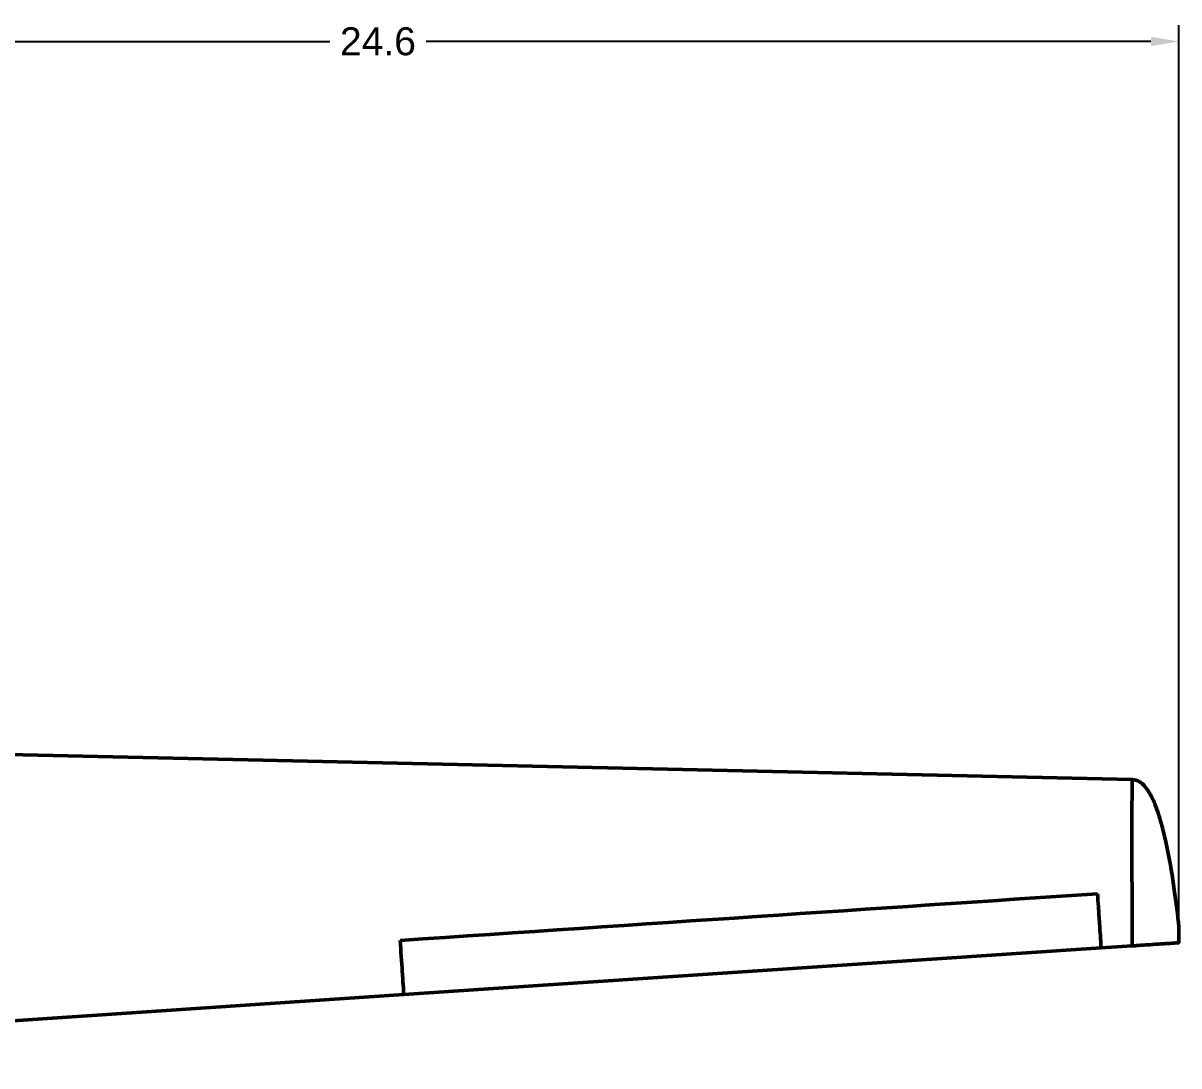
# Model space of a CAD drawing. Header units: inches. Extents: x -35.3 to 25, y 1.9 to 19.6.
# Drawn here: x -12.38 to -2.46, y 10.67 to 19.62 of the extents above; entities that cross this region are included whole.
import ezdxf

# ---------------------------------------------------------------- set-up
doc = ezdxf.new("R2010")
doc.units = ezdxf.units.IN
doc.header["$LTSCALE"] = 0.75
doc.header["$MEASUREMENT"] = 0
for name, color, linetype, lineweight in [('Dimensions', 7, 'Continuous', 25), ('Visible', 7, 'Continuous', 50), ('Visible Narrow', 7, 'Continuous', 25)]:
    doc.layers.add(name, color=color, linetype=linetype, lineweight=lineweight)
doc.styles.get("Standard").update_dxf_attribs({"font": 'arial.ttf'})
doc.dimstyles.get("Standard").update_dxf_attribs({"dimtxt": 0.24, "dimasz": 0.24, "dimexe": 0.14, "dimexo": 0.14, "dimgap": 0.1, "dimtad": 0, "dimtih": 1, "dimtoh": 1, "dimlfac": 0.083333, "dimzin": 12, "dimdsep": 46, "dimtxsty": 'Standard', "dimcen": 0, "dimclrd": 256, "dimclre": 256, "dimclrt": 256, "dimazin": 3, "dimtp": 0.01, "dimtm": 0.01, "dimtfac": 1, "dimtofl": 0, "dimtmove": 0, "dimatfit": 3, "dimfxl": 1, "dimtolj": 1, "dimtzin": 12, "dimarcsym": 1})

# ---------------------------------------------------------------- blocks, each defined once
blk = doc.blocks.new('*D6')
at = {"layer": 'Defpoints', "color": 0, "transparency": 16777216}
for p in [(-2.463236, 19.458786), (-35.269251, 11.725094), (-2.463236, 11.725094)]:
    blk.add_point(p, dxfattribs=at)
at = {"layer": 'Dimensions', "lineweight": -2, "transparency": 16777216}
for p, q in [((-35.269251, 11.865094), (-35.269251, 19.598786)), ((-2.463236, 11.865094), (-2.463236, 19.598786)), ((-35.029251, 19.458786), (-9.752496, 19.458786)), ((-2.703236, 19.458786), (-8.925156, 19.458786))]:
    blk.add_line(p, q, dxfattribs=at)
at = {"layer": 'Dimensions', "transparency": 16777216}
for points in [[(-35.029251, 19.498786), (-35.029251, 19.418786), (-35.269251, 19.458786)], [(-2.703236, 19.498786), (-2.703236, 19.418786), (-2.463236, 19.458786)]]:
    blk.add_solid(points, dxfattribs=at)
at = {"layer": 'Dimensions', "transparency": 16777216, "insert": (-9.338826, 19.458786), "char_height": 0.24, "attachment_point": 5}
blk.add_mtext('\\A1;24.6', dxfattribs=at)

msp = doc.modelspace()

# ---------------------------------------------------------------- linework, layer by layer
at = {"layer": 'Visible', "extrusion": (-1e-16, 1, 0)}
for p, q in [((-18.2423, 13.4682, 0.3107), (-2.8642, 13.125, 0.5779)), ((-2.4642, 11.725, 0.584), (-2.4642, 11.725, 0.5837)), ((-9.1169, 11.2797, 0.4702), (-3.1303, 11.6805, 0.574)), ((-9.1169, 11.2797, 0.465), (-3.1303, 11.6804, 0.5702)), ((-3.1303, 11.6804, 0.5702), (-2.8641, 11.6983, 0.5749)), ((-3.1303, 11.6805, 0.574), (-2.8642, 11.6983, 0.5786)), ((-3.1303, 11.6805, 0.574), (-3.1303, 11.6804, 0.5702)), ((-3.1303, 11.6805, 0.574), (-3.1303, 11.6804, 0.5702)), ((-18.2438, 10.6686, 0.3119), (-9.1169, 11.2797, 0.4702)), ((-18.2349, 10.6692, 0.3048), (-9.1169, 11.2797, 0.465)), ((-9.1169, 11.2797, 0.465), (-9.1169, 11.2797, 0.4702)), ((-9.1169, 11.2797, 0.465), (-9.1169, 11.2797, 0.4702))]:
    msp.add_line(p, q, dxfattribs=at)
at = {"layer": 'Visible', "extrusion": (0.999848, -6.36e-14, 0.017452)}
msp.add_open_spline([(-2.8642, 13.125, 0.5779), (-2.8642, 13.125, 0.5785), (-2.8642, 13.1249, 0.5811), (-2.8643, 13.124, 0.5859), (-2.8644, 13.1208, 0.5927), (-2.8646, 13.1144, 0.6009), (-2.8647, 13.1064, 0.6083), (-2.8648, 13.0997, 0.6135), (-2.8649, 13.0935, 0.6172), (-2.8649, 13.0863, 0.621), (-2.865, 13.077, 0.6255), (-2.8651, 13.0661, 0.6305), (-2.8652, 13.0545, 0.6354), (-2.8653, 13.0432, 0.6397), (-2.8653, 13.0327, 0.6432), (-2.8654, 13.023, 0.6461), (-2.8654, 13.0136, 0.6487), (-2.8655, 13.0041, 0.6514), (-2.8655, 12.9939, 0.6542), (-2.8656, 12.9822, 0.6571), (-2.8656, 12.969, 0.6602), (-2.8657, 12.9544, 0.6632), (-2.8657, 12.9388, 0.6662), (-2.8658, 12.9228, 0.6691), (-2.8658, 12.9071, 0.6717), (-2.8659, 12.8917, 0.674), (-2.8659, 12.8768, 0.6761), (-2.8659, 12.8622, 0.6779), (-2.866, 12.8475, 0.6795), (-2.866, 12.8326, 0.681), (-2.866, 12.8174, 0.6824), (-2.866, 12.8021, 0.6837), (-2.866, 12.787, 0.6848), (-2.8661, 12.7723, 0.6859), (-2.8661, 12.758, 0.6868), (-2.8661, 12.7438, 0.6876), (-2.8661, 12.7295, 0.6883), (-2.8661, 12.7143, 0.6888), (-2.8661, 12.6979, 0.6892), (-2.8661, 12.6799, 0.6894), (-2.8661, 12.6603, 0.6895), (-2.8661, 12.6393, 0.6895), (-2.8661, 12.6171, 0.6893), (-2.8661, 12.5943, 0.689), (-2.8661, 12.5712, 0.6885), (-2.8661, 12.5484, 0.6878), (-2.8661, 12.526, 0.687), (-2.8661, 12.5041, 0.686), (-2.866, 12.4829, 0.6849), (-2.866, 12.462, 0.6836), (-2.866, 12.4415, 0.6822), (-2.866, 12.421, 0.6807), (-2.8659, 12.4005, 0.6792), (-2.8659, 12.3798, 0.6775), (-2.8659, 12.3588, 0.6758), (-2.8659, 12.3376, 0.674), (-2.8658, 12.3162, 0.6721), (-2.8658, 12.2946, 0.67), (-2.8658, 12.2729, 0.6679), (-2.8657, 12.2512, 0.6656), (-2.8657, 12.2296, 0.6633), (-2.8656, 12.2081, 0.6608), (-2.8656, 12.1868, 0.6583), (-2.8655, 12.1658, 0.6557), (-2.8655, 12.1451, 0.6531), (-2.8654, 12.1245, 0.6504), (-2.8654, 12.104, 0.6477), (-2.8654, 12.0835, 0.6449), (-2.8653, 12.0628, 0.642), (-2.8652, 12.0418, 0.639), (-2.8652, 12.0204, 0.6358), (-2.8651, 11.9984, 0.6325), (-2.8651, 11.976, 0.629), (-2.865, 11.9533, 0.6254), (-2.8649, 11.9306, 0.6218), (-2.8649, 11.9084, 0.6181), (-2.8648, 11.887, 0.6144), (-2.8648, 11.8667, 0.611), (-2.8647, 11.8479, 0.6077), (-2.8646, 11.8306, 0.6046), (-2.8646, 11.8148, 0.6017), (-2.8645, 11.8001, 0.5989), (-2.8645, 11.7861, 0.5962), (-2.8645, 11.7724, 0.5936), (-2.8644, 11.7586, 0.5908), (-2.8644, 11.7445, 0.588), (-2.8643, 11.7298, 0.585), (-2.8643, 11.7175, 0.5825), (-2.8642, 11.708, 0.5806), (-2.8642, 11.7015, 0.5793), (-2.8642, 11.6983, 0.5786)], degree=5, knots=[-0.501706, -0.501706, -0.501706, -0.501706, -0.501706, -0.501706, -0.5, -0.4941176, -0.4882353, -0.4823529, -0.4764706, -0.4705882, -0.4647059, -0.4588235, -0.4529412, -0.4470588, -0.4411765, -0.4352941, -0.4294118, -0.4235294, -0.4176471, -0.4117647, -0.4058824, -0.4, -0.3941176, -0.3882353, -0.3823529, -0.3764706, -0.3705882, -0.3647059, -0.3588235, -0.3529412, -0.3470588, -0.3411765, -0.3352941, -0.3294118, -0.3235294, -0.3176471, -0.3117647, -0.3058824, -0.3, -0.2941176, -0.2882353, -0.2823529, -0.2764706, -0.2705882, -0.2647059, -0.2588235, -0.2529412, -0.2470588, -0.2411765, -0.2352941, -0.2294118, -0.2235294, -0.2176471, -0.2117647, -0.2058824, -0.2, -0.1941176, -0.1882353, -0.1823529, -0.1764706, -0.1705882, -0.1647059, -0.1588235, -0.1529412, -0.1470588, -0.1411765, -0.1352941, -0.1294118, -0.1235294, -0.1176471, -0.1117647, -0.1058824, -0.1, -0.0941176, -0.0882353, -0.0823529, -0.0764706, -0.0705882, -0.0647059, -0.0588235, -0.0529412, -0.0470588, -0.0411765, -0.0352941, -0.0294118, -0.0235294, -0.0176471, -0.0117647, -0.0058824, 0, 0, 0, 0, 0, 0], dxfattribs=at)
at = {"layer": 'Visible'}
for points, knots in [([(-2.8642, 13.125, 0.5779), (-2.8505, 13.1247, 0.5781), (-2.8366, 13.122, 0.5783), (-2.8113, 13.1126, 0.5786), (-2.7994, 13.1059, 0.5787), (-2.776, 13.0887, 0.579), (-2.7647, 13.0777, 0.5792), (-2.7392, 13.0484, 0.5795), (-2.7262, 13.0291, 0.5797), (-2.6953, 12.9761, 0.5801), (-2.6796, 12.9411, 0.5803), (-2.6459, 12.8551, 0.5807), (-2.6296, 12.8032, 0.5809), (-2.5938, 12.6744, 0.5814), (-2.5763, 12.5969, 0.5817), (-2.5379, 12.4067, 0.5822), (-2.5191, 12.2937, 0.5825), (-2.4872, 12.0733, 0.583), (-2.4736, 11.966, 0.5832), (-2.4642, 11.8583, 0.5836)], [0, 0, 0, 0, 0.940338, 0.940338, 1.856697, 1.856697, 2.92961, 2.92961, 4.514555, 4.514555, 7.132612, 7.132612, 10.851304, 10.851304, 16.296581, 16.296581, 24.153555, 24.153555, 31.565165, 31.565165, 31.565165, 31.565165]), ([(-2.4649, 11.725, 0.5837), (-2.4649, 11.725, 0.5837), (-2.4649, 11.725, 0.5837), (-2.4649, 11.725, 0.5837), (-2.4649, 11.725, 0.5837), (-2.4649, 11.725, 0.5837), (-2.4649, 11.725, 0.5837), (-2.4649, 11.725, 0.5837), (-2.4649, 11.725, 0.5837), (-2.4649, 11.725, 0.5837), (-2.4649, 11.725, 0.5837), (-2.465, 11.725, 0.5837), (-2.465, 11.725, 0.5837), (-2.4651, 11.725, 0.5838), (-2.4652, 11.725, 0.5838), (-2.4657, 11.7249, 0.5838), (-2.466, 11.7249, 0.5838), (-2.4672, 11.7248, 0.5838), (-2.4682, 11.7248, 0.5837), (-2.4719, 11.7245, 0.5837), (-2.4747, 11.7243, 0.5836), (-2.4859, 11.7236, 0.5834), (-2.4944, 11.723, 0.5833), (-2.5281, 11.7208, 0.5827), (-2.5534, 11.7191, 0.5823), (-2.6546, 11.7123, 0.5805), (-2.7304, 11.7072, 0.5792), (-2.8206, 11.7012, 0.5776), (-2.8348, 11.7002, 0.5774), (-2.8517, 11.6991, 0.5769), (-2.8543, 11.6989, 0.5769), (-2.858, 11.6987, 0.5767), (-2.859, 11.6986, 0.5766), (-2.8604, 11.6985, 0.5764), (-2.8607, 11.6985, 0.5763), (-2.8612, 11.6985, 0.5761), (-2.8613, 11.6985, 0.5761), (-2.8615, 11.6984, 0.5759), (-2.8616, 11.6984, 0.5759), (-2.8616, 11.6984, 0.5758), (-2.8616, 11.6984, 0.5757), (-2.8617, 11.6984, 0.5757), (-2.8617, 11.6984, 0.5756), (-2.8617, 11.6984, 0.5756)], [0.005161, 0.005161, 0.005161, 0.005161, 0.005243, 0.005243, 0.005343, 0.005343, 0.005545, 0.005545, 0.006358, 0.006358, 0.007154, 0.007154, 0.009544, 0.009544, 0.016706, 0.016706, 0.038177, 0.038177, 0.102575, 0.102575, 0.295767, 0.295767, 0.875341, 0.875341, 2.614062, 2.614062, 7.830227, 7.830227, 8.808259, 8.808259, 8.991648, 8.991648, 9.060458, 9.060458, 9.086339, 9.086339, 9.09568, 9.09568, 9.101303, 9.101303, 9.103819, 9.103819, 9.106243, 9.106243, 9.106243, 9.106243])]:
    msp.add_open_spline(points, degree=3, knots=knots, dxfattribs=at)
at = {"layer": 'Visible', "extrusion": (0.066798, -0.997766, -1.51798e-11)}
msp.add_open_spline([(-9.148, 11.7453, 0.5522), (-7.0854, 11.8834, 0.5867), (-5.0491, 12.0197, 0.6203), (-3.1614, 12.1461, 0.6509)], degree=3, dxfattribs=at)
msp.add_open_spline([(-9.148, 11.7453, 0.5522), (-7.0854, 11.8834, 0.5867), (-5.0491, 12.0197, 0.6203), (-3.1614, 12.1461, 0.6509)], degree=3, dxfattribs=at)
at = {"layer": 'Visible', "extrusion": (0.997767, 0.066798, -6.634e-12)}
msp.add_open_spline([(-3.1614, 12.1461, 0.6509), (-3.159, 12.1096, 0.6463), (-3.1564, 12.0712, 0.6412), (-3.1506, 11.9849, 0.6288), (-3.1474, 11.9357, 0.621), (-3.1388, 11.8078, 0.5996), (-3.1359, 11.7646, 0.5912), (-3.1303, 11.6805, 0.574)], degree=3, knots=[-11.705247, -11.705247, -11.705247, -11.705247, -9.20162, -9.20162, -5.902621, -5.902621, 0, 0, 0, 0], dxfattribs=at)
msp.add_open_spline([(-3.1614, 12.1461, 0.6509), (-3.159, 12.1096, 0.6463), (-3.1564, 12.0712, 0.6412), (-3.1506, 11.9849, 0.6288), (-3.1474, 11.9357, 0.621), (-3.1388, 11.8078, 0.5996), (-3.1359, 11.7646, 0.5912), (-3.1303, 11.6805, 0.574)], degree=3, knots=[-11.705247, -11.705247, -11.705247, -11.705247, -9.20162, -9.20162, -5.902621, -5.902621, 0, 0, 0, 0], dxfattribs=at)
at = {"layer": 'Visible', "extrusion": (0.999848, 8.225e-13, 0.017452)}
msp.add_open_spline([(-2.4642, 11.725, 0.5837), (-2.4642, 11.7253, 0.5836), (-2.4642, 11.726, 0.5836), (-2.4642, 11.7269, 0.5835), (-2.4642, 11.728, 0.5834), (-2.4642, 11.7294, 0.5833), (-2.4642, 11.7307, 0.5833), (-2.4642, 11.732, 0.5832), (-2.4642, 11.7333, 0.5831), (-2.4642, 11.7346, 0.583), (-2.4642, 11.736, 0.5829), (-2.4642, 11.7375, 0.5828), (-2.4642, 11.7392, 0.5827), (-2.4642, 11.741, 0.5826), (-2.4642, 11.7429, 0.5824), (-2.4642, 11.7449, 0.5823), (-2.4642, 11.747, 0.5821), (-2.4642, 11.7492, 0.582), (-2.4642, 11.7514, 0.5819), (-2.4642, 11.7535, 0.5817), (-2.4642, 11.7555, 0.5816), (-2.4642, 11.7576, 0.5814), (-2.4642, 11.7596, 0.5813), (-2.4642, 11.7615, 0.5812), (-2.4642, 11.7634, 0.5811), (-2.4642, 11.7654, 0.581), (-2.4642, 11.7673, 0.5808), (-2.4642, 11.7693, 0.5807), (-2.4642, 11.7713, 0.5806), (-2.4642, 11.7733, 0.5805), (-2.4642, 11.7753, 0.5803), (-2.4642, 11.7774, 0.5802), (-2.4642, 11.7794, 0.5801), (-2.4642, 11.7815, 0.58), (-2.4642, 11.7835, 0.5798), (-2.4642, 11.7855, 0.5797), (-2.4641, 11.7875, 0.5796), (-2.4641, 11.7895, 0.5795), (-2.4641, 11.7914, 0.5794), (-2.4641, 11.7934, 0.5793), (-2.4641, 11.7953, 0.5792), (-2.4641, 11.7973, 0.5791), (-2.4641, 11.7992, 0.579), (-2.4641, 11.8013, 0.5789), (-2.4641, 11.8034, 0.5788), (-2.4641, 11.8055, 0.5787), (-2.4641, 11.8077, 0.5787), (-2.4641, 11.8098, 0.5786), (-2.4641, 11.812, 0.5785), (-2.4641, 11.814, 0.5785), (-2.4641, 11.8159, 0.5784), (-2.4641, 11.8177, 0.5784), (-2.4641, 11.8193, 0.5783), (-2.4641, 11.8208, 0.5783), (-2.4641, 11.8221, 0.5782), (-2.4641, 11.8235, 0.5782), (-2.4641, 11.8248, 0.5782), (-2.4641, 11.8261, 0.5782), (-2.4641, 11.8275, 0.5782), (-2.4641, 11.829, 0.5782), (-2.4641, 11.8304, 0.5782), (-2.4641, 11.8318, 0.5782), (-2.4641, 11.8332, 0.5782), (-2.4641, 11.8346, 0.5782), (-2.4641, 11.8359, 0.5783), (-2.4641, 11.8374, 0.5783), (-2.4641, 11.8388, 0.5784), (-2.4641, 11.8403, 0.5785), (-2.4641, 11.8418, 0.5786), (-2.4641, 11.8432, 0.5787), (-2.4641, 11.8445, 0.5788), (-2.4641, 11.8457, 0.5789), (-2.4641, 11.8467, 0.579), (-2.4641, 11.8476, 0.5791), (-2.4641, 11.8485, 0.5792), (-2.4641, 11.8494, 0.5794), (-2.4641, 11.8503, 0.5795), (-2.4642, 11.8513, 0.5797), (-2.4642, 11.8524, 0.58), (-2.4642, 11.8535, 0.5803), (-2.4642, 11.8544, 0.5806), (-2.4642, 11.8552, 0.5809), (-2.4642, 11.8558, 0.5811), (-2.4642, 11.8564, 0.5814), (-2.4642, 11.8571, 0.5818), (-2.4642, 11.8578, 0.5825), (-2.4642, 11.8584, 0.5833), (-2.4642, 11.8585, 0.5842), (-2.4642, 11.8581, 0.5851), (-2.4643, 11.8574, 0.586), (-2.4643, 11.8567, 0.5867), (-2.4643, 11.8561, 0.5872), (-2.4643, 11.8555, 0.5876), (-2.4643, 11.8549, 0.5879), (-2.4643, 11.8541, 0.5883), (-2.4643, 11.8531, 0.5887), (-2.4643, 11.8521, 0.5892), (-2.4643, 11.851, 0.5896), (-2.4643, 11.85, 0.59), (-2.4643, 11.8491, 0.5902), (-2.4643, 11.8482, 0.5905), (-2.4643, 11.8474, 0.5907), (-2.4643, 11.8465, 0.591), (-2.4644, 11.8454, 0.5912), (-2.4644, 11.8443, 0.5915), (-2.4644, 11.8429, 0.5918), (-2.4644, 11.8415, 0.5921), (-2.4644, 11.84, 0.5924), (-2.4644, 11.8385, 0.5926), (-2.4644, 11.8371, 0.5928), (-2.4644, 11.8357, 0.593), (-2.4644, 11.8343, 0.5932), (-2.4644, 11.8329, 0.5934), (-2.4644, 11.8316, 0.5935), (-2.4644, 11.8301, 0.5937), (-2.4644, 11.8287, 0.5938), (-2.4644, 11.8273, 0.5939), (-2.4644, 11.8259, 0.594), (-2.4644, 11.8246, 0.5941), (-2.4644, 11.8232, 0.5942), (-2.4644, 11.8219, 0.5942), (-2.4644, 11.8205, 0.5943), (-2.4644, 11.819, 0.5943), (-2.4644, 11.8174, 0.5944), (-2.4644, 11.8156, 0.5944), (-2.4644, 11.8137, 0.5944), (-2.4644, 11.8116, 0.5944), (-2.4644, 11.8095, 0.5943), (-2.4644, 11.8073, 0.5943), (-2.4644, 11.8051, 0.5942), (-2.4644, 11.803, 0.5942), (-2.4644, 11.8009, 0.5941), (-2.4644, 11.7989, 0.594), (-2.4644, 11.7969, 0.5938), (-2.4644, 11.795, 0.5937), (-2.4644, 11.7931, 0.5936), (-2.4644, 11.7911, 0.5934), (-2.4644, 11.7892, 0.5933), (-2.4644, 11.7872, 0.5931), (-2.4644, 11.7852, 0.593), (-2.4644, 11.7832, 0.5928), (-2.4644, 11.7812, 0.5926), (-2.4644, 11.7791, 0.5924), (-2.4644, 11.7771, 0.5922), (-2.4644, 11.775, 0.592), (-2.4644, 11.773, 0.5917), (-2.4644, 11.771, 0.5915), (-2.4644, 11.769, 0.5912), (-2.4643, 11.7671, 0.591), (-2.4643, 11.7651, 0.5907), (-2.4643, 11.7632, 0.5905), (-2.4643, 11.7612, 0.5902), (-2.4643, 11.7593, 0.59), (-2.4643, 11.7573, 0.5897), (-2.4643, 11.7553, 0.5894), (-2.4643, 11.7532, 0.5891), (-2.4643, 11.7511, 0.5887), (-2.4643, 11.749, 0.5884), (-2.4643, 11.7468, 0.5881), (-2.4643, 11.7447, 0.5877), (-2.4643, 11.7427, 0.5874), (-2.4643, 11.7408, 0.587), (-2.4643, 11.739, 0.5867), (-2.4643, 11.7374, 0.5864), (-2.4643, 11.7359, 0.5862), (-2.4643, 11.7345, 0.5859), (-2.4643, 11.7332, 0.5857), (-2.4643, 11.732, 0.5854), (-2.4642, 11.7307, 0.5851), (-2.4642, 11.7294, 0.5849), (-2.4642, 11.728, 0.5846), (-2.4642, 11.7268, 0.5844), (-2.4642, 11.726, 0.5842), (-2.4642, 11.7253, 0.5841), (-2.4642, 11.725, 0.584)], degree=5, dxfattribs=at)
at = {"layer": 'Visible', "extrusion": (0.997766, 0.066798, -5.74482e-11)}
msp.add_open_spline([(-9.1169, 11.2797, 0.4702), (-9.1195, 11.3185, 0.4781), (-9.1247, 11.3973, 0.4944), (-9.1354, 11.5571, 0.5229), (-9.1419, 11.6531, 0.5387), (-9.148, 11.7453, 0.5522)], degree=3, knots=[-13.724221, -13.724221, -13.724221, -13.724221, -6.871244, -6.871244, -0.522484, -0.522484, -0.522484, -0.522484], dxfattribs=at)
msp.add_open_spline([(-9.1169, 11.2797, 0.4702), (-9.1195, 11.3185, 0.4781), (-9.1247, 11.3973, 0.4944), (-9.1354, 11.5571, 0.5229), (-9.1419, 11.6531, 0.5387), (-9.148, 11.7453, 0.5522)], degree=3, knots=[-13.724221, -13.724221, -13.724221, -13.724221, -6.871244, -6.871244, -0.522484, -0.522484, -0.522484, -0.522484], dxfattribs=at)
at = {"layer": 'Visible', "extrusion": (-0.013359, -0.002794, 0.999907)}
msp.add_open_spline([(-2.8642, 11.6983, 0.5786), (-2.8309, 11.7005, 0.579), (-2.7642, 11.705, 0.5799), (-2.6642, 11.7117, 0.5813), (-2.5642, 11.7184, 0.5826), (-2.4976, 11.7228, 0.5836), (-2.4642, 11.725, 0.584)], degree=3, knots=[0, 0, 0, 0, 2.289867, 4.581337, 6.873247, 9.164532, 9.164532, 9.164532, 9.164532], dxfattribs=at)
at = {"layer": 'Visible', "extrusion": (-0.06656, 0.997782, 0)}
msp.add_open_spline([(-2.4649, 11.725, 0.5836), (-2.4646, 11.725, 0.5836), (-2.4644, 11.725, 0.5837), (-2.4642, 11.725, 0.5837)], degree=3, dxfattribs=at)
at = {"layer": 'Visible', "extrusion": (-0.022167, 0.003224, 0.999749)}
msp.add_open_spline([(-2.8641, 11.6983, 0.5749), (-2.8633, 11.6983, 0.5749), (-2.8624, 11.6984, 0.5749), (-2.8615, 11.6984, 0.5749)], degree=3, dxfattribs=at)
at = {"layer": 'Visible Narrow', "extrusion": (-1e-16, 1, 0)}
msp.add_line((-2.8642, 11.6983, 0.5786), (-2.8641, 11.6983, 0.5749), dxfattribs=at)

# ---------------------------------------------------------------- dimensions: what is measured, and where the dimension line sits
at = {"layer": 'Dimensions'}
dim = msp.add_linear_dim(base=(-2.4632, 19.4588), p1=(-35.2693, 11.7251), p2=(-2.4632, 11.7251), angle=0, dimstyle='Standard', override={"dimlfac": 0.75}, dxfattribs=at)
dim.commit()
dim.dimension.update_dxf_attribs({"geometry": '*D6', "text_midpoint": (-9.3388, 19.4588), "dimtype": 161})

doc.saveas('drawing.dxf')
